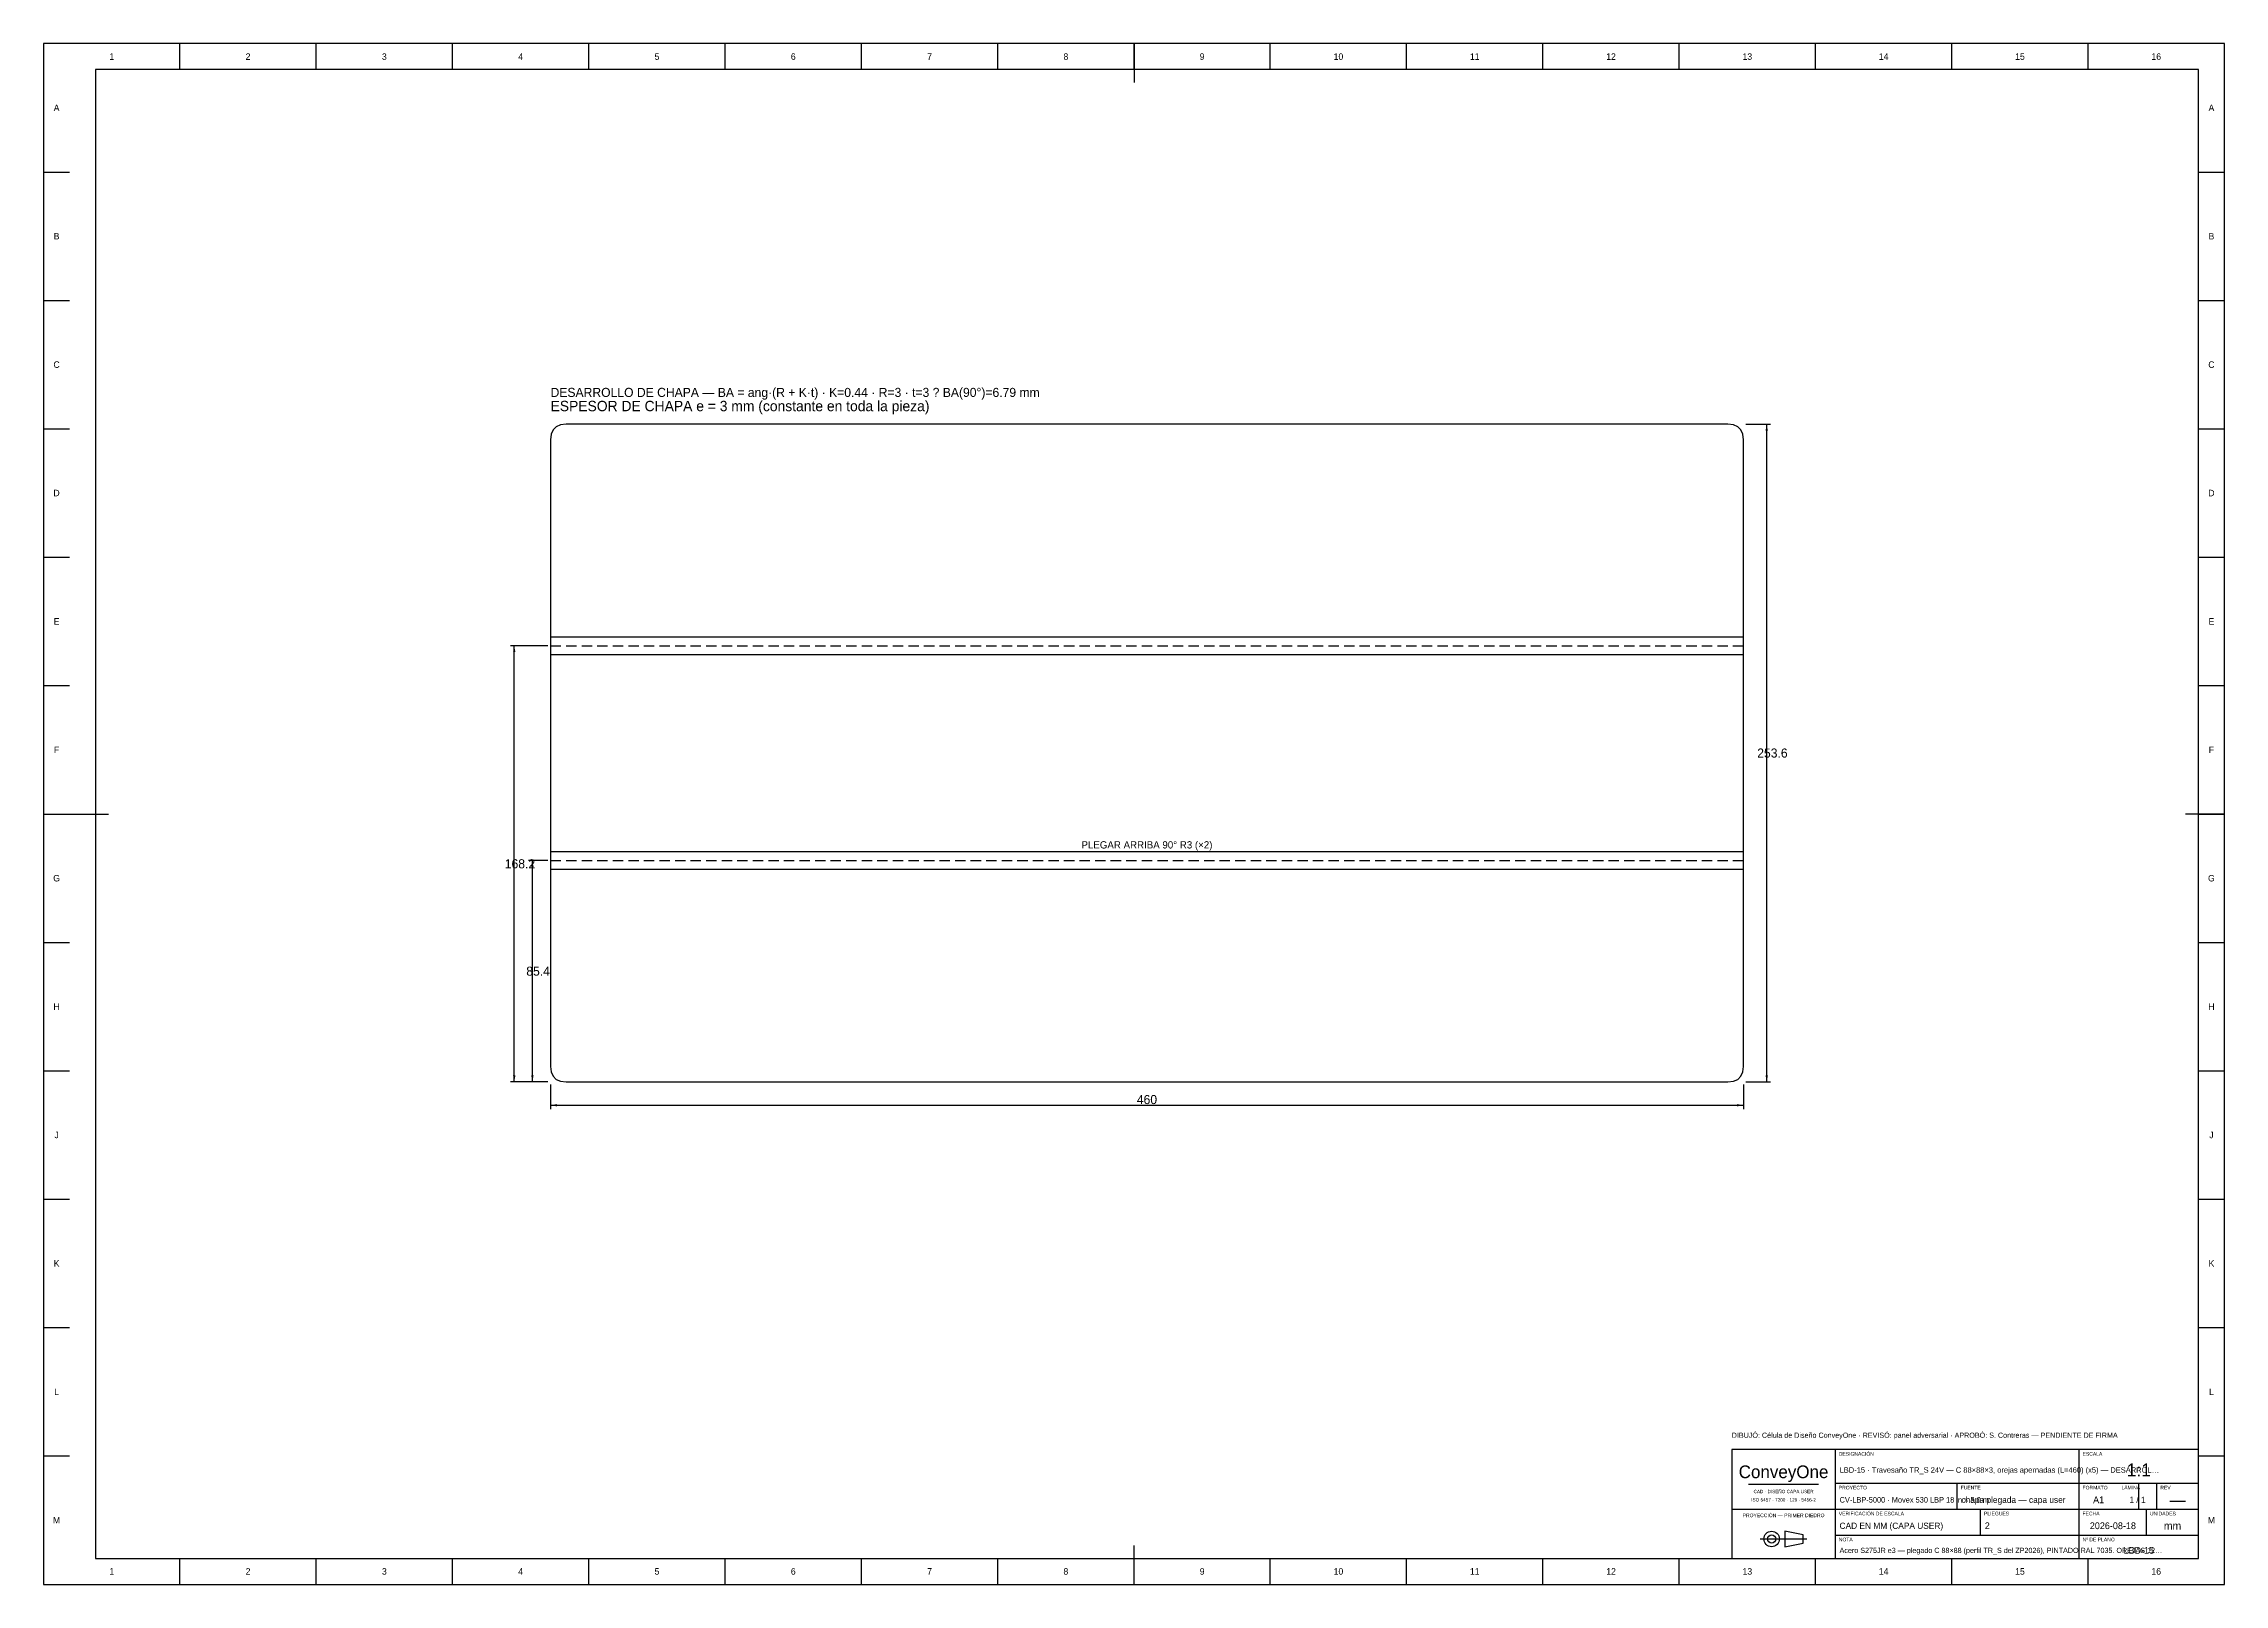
# Model space of a CAD drawing. Extents: x 0 to 841, y 0 to 594.
import ezdxf
from ezdxf.enums import TextEntityAlignment as Align

# ---------------------------------------------------------------- set-up
doc = ezdxf.new("R2010")
doc.units = 0
doc.linetypes.add('DASHED', pattern=[6, 4, -2])
for name, color, linetype in [('COTAS', 7, 'CONTINUOUS'), ('FINA', 7, 'CONTINUOUS'), ('NORMA', 7, 'CONTINUOUS'), ('PLIEGUE', 1, 'DASHED'), ('TEXTO', 7, 'CONTINUOUS'), ('VISIBLE', 7, 'CONTINUOUS')]:
    doc.layers.add(name, color=color, linetype=linetype)

msp = doc.modelspace()

# ---------------------------------------------------------------- linework, layer by layer
at = {"layer": 'COTAS'}
for p, q in [((656.5, 447.285), (666, 447.285)), ((664.5, 193.715), (664.5, 447.285)), ((194.5, 361.895), (180, 361.895)), ((181.5, 193.715), (181.5, 361.895)), ((194.5, 279.105), (187, 279.105)), ((188.5, 193.715), (188.5, 279.105)), ((194.5, 193.715), (180, 193.715)), ((194.5, 193.715), (187, 193.715)), ((656.5, 193.715), (666, 193.715)), ((195.5, 192.715), (195.5, 183.215)), ((655.5, 192.715), (655.5, 183.215)), ((195.5, 184.715), (655.5, 184.715))]:
    msp.add_line(p, q, dxfattribs=at)
for points in [[(664.5, 447.285), (664.95, 444.785), (664.05, 444.785)], [(181.5, 361.895), (181.95, 359.395), (181.05, 359.395)], [(188.5, 279.105), (188.95, 276.605), (188.05, 276.605)], [(181.5, 193.715), (181.95, 196.215), (181.05, 196.215)], [(188.5, 193.715), (188.95, 196.215), (188.05, 196.215)], [(664.5, 193.715), (664.95, 196.215), (664.05, 196.215)], [(195.5, 184.715), (198, 185.165), (198, 184.265)], [(655.5, 184.715), (653, 185.165), (653, 184.265)]]:
    msp.add_solid(points, dxfattribs=at)
at = {"layer": 'FINA'}
for p, q in [((841, 594), (0, 594)), ((0, 594), (0, 0)), ((52.5625, 584), (52.5625, 594)), ((105.125, 584), (105.125, 594)), ((157.6875, 584), (157.6875, 594)), ((210.25, 584), (210.25, 594)), ((262.8125, 584), (262.8125, 594)), ((315.375, 584), (315.375, 594)), ((367.9375, 584), (367.9375, 594)), ((420.5, 584), (420.5, 594)), ((473.0625, 584), (473.0625, 594)), ((525.625, 584), (525.625, 594)), ((578.1875, 584), (578.1875, 594)), ((630.75, 584), (630.75, 594)), ((683.3125, 584), (683.3125, 594)), ((735.875, 584), (735.875, 594)), ((788.4375, 584), (788.4375, 594)), ((841, 0), (841, 594)), ((0, 544.5), (10, 544.5)), ((831, 544.5), (841, 544.5)), ((0, 495), (10, 495)), ((831, 495), (841, 495)), ((0, 445.5), (10, 445.5)), ((831, 445.5), (841, 445.5)), ((0, 396), (10, 396)), ((831, 396), (841, 396)), ((195.5, 365.285), (655.5, 365.285)), ((195.5, 358.505), (655.5, 358.505)), ((0, 346.5), (10, 346.5)), ((831, 346.5), (841, 346.5)), ((0, 297), (10, 297)), ((831, 297), (841, 297)), ((195.5, 282.505), (655.5, 282.505)), ((195.5, 275.715), (655.5, 275.715)), ((0, 247.5), (10, 247.5)), ((831, 247.5), (841, 247.5)), ((0, 198), (10, 198)), ((831, 198), (841, 198)), ((0, 148.5), (10, 148.5)), ((831, 148.5), (841, 148.5)), ((0, 99), (10, 99)), ((831, 99), (841, 99)), ((0, 49.5), (10, 49.5)), ((831, 49.5), (841, 49.5)), ((657.5, 38.6), (684.5, 38.6)), ((691, 39), (785, 39)), ((738, 29), (738, 39)), ((785, 39), (831, 39)), ((808, 29), (808, 39)), ((815, 29), (815, 39)), ((651, 29), (691, 29)), ((691, 29), (785, 29)), ((747, 19), (747, 29)), ((785, 29), (831, 29)), ((811, 19), (811, 29)), ((662.03, 17.5), (679.97, 17.5)), ((691, 19), (785, 19)), ((785, 19), (831, 19)), ((52.5625, 0), (52.5625, 10)), ((105.125, 0), (105.125, 10)), ((157.6875, 0), (157.6875, 10)), ((210.25, 0), (210.25, 10)), ((262.8125, 0), (262.8125, 10)), ((315.375, 0), (315.375, 10)), ((367.9375, 0), (367.9375, 10)), ((420.5, 0), (420.5, 10)), ((473.0625, 0), (473.0625, 10)), ((525.625, 0), (525.625, 10)), ((578.1875, 0), (578.1875, 10)), ((630.75, 0), (630.75, 10)), ((683.3125, 0), (683.3125, 10)), ((735.875, 0), (735.875, 10)), ((788.4375, 0), (788.4375, 10)), ((0, 0), (841, 0))]:
    msp.add_line(p, q, dxfattribs=at)
at = {"layer": 'NORMA'}
for p, q in [((420.5, 594), (420.5, 579)), ((831, 584), (20, 584)), ((20, 584), (20, 10)), ((831, 10), (831, 584)), ((0, 297), (25, 297)), ((841, 297), (826, 297)), ((831, 52), (651, 52)), ((651, 52), (651, 10)), ((691, 10), (691, 52)), ((785, 10), (785, 52)), ((831, 10), (831, 52)), ((20, 10), (831, 10)), ((420.5, 0), (420.5, 15)), ((651, 10), (831, 10))]:
    msp.add_line(p, q, dxfattribs=at)
at = {"layer": 'PLIEGUE'}
for p, q in [((195.5, 361.895), (655.5, 361.895)), ((195.5, 279.105), (655.5, 279.105))]:
    msp.add_line(p, q, dxfattribs=at)
at = {"layer": 'TEXTO'}
for p, q in [((678.59, 19.11), (671.46, 20.49)), ((671.46, 20.49), (671.46, 14.51)), ((678.59, 15.89), (678.59, 19.11)), ((671.46, 14.51), (678.59, 15.89))]:
    msp.add_line(p, q, dxfattribs=at)
for radius in [2.99, 1.61]:
    msp.add_circle((666.4, 17.5), radius, dxfattribs=at)
at = {"layer": 'VISIBLE'}
for p, q in [((197.66, 446.325), (196.46, 445.125)), ((199.34, 447.045), (197.66, 446.325)), ((201.5, 447.285), (199.34, 447.045)), ((649.5, 447.285), (201.5, 447.285)), ((651.66, 447.045), (649.5, 447.285)), ((653.34, 446.325), (651.66, 447.045)), ((654.54, 445.125), (653.34, 446.325)), ((195.74, 443.445), (195.5, 441.285)), ((195.5, 441.285), (195.5, 199.715)), ((196.46, 445.125), (195.74, 443.445)), ((655.26, 443.445), (654.54, 445.125)), ((655.5, 441.285), (655.26, 443.445)), ((655.5, 199.715), (655.5, 441.285)), ((195.5, 199.715), (195.74, 197.555)), ((195.74, 197.555), (196.46, 195.875)), ((196.46, 195.875), (197.66, 194.675)), ((197.66, 194.675), (199.34, 193.955)), ((199.34, 193.955), (201.5, 193.715)), ((201.5, 193.715), (649.5, 193.715)), ((649.5, 193.715), (651.66, 193.955)), ((651.66, 193.955), (653.34, 194.675)), ((653.34, 194.675), (654.54, 195.875)), ((654.54, 195.875), (655.26, 197.555)), ((655.26, 197.555), (655.5, 199.715))]:
    msp.add_line(p, q, dxfattribs=at)

# ---------------------------------------------------------------- texts
at = {"layer": 'COTAS'}
for s, p in [('253.6', (666.7, 320.5)), ('168.2', (183.7, 277.805)), ('85.4', (190.7, 236.41)), ('460', (425.5, 186.915))]:
    msp.add_text(s, height=3.5, dxfattribs=at).set_placement(p, align=Align.MIDDLE_CENTER)
at = {"layer": 'TEXTO'}
for s, height, p in [('1', 2.5, (26.2813, 589)), ('2', 2.5, (78.8438, 589)), ('3', 2.5, (131.4063, 589)), ('4', 2.5, (183.9688, 589)), ('5', 2.5, (236.5313, 589)), ('6', 2.5, (289.0938, 589)), ('7', 2.5, (341.6563, 589)), ('8', 2.5, (394.2188, 589)), ('9', 2.5, (446.7813, 589)), ('10', 2.5, (499.3438, 589)), ('11', 2.5, (551.9063, 589)), ('12', 2.5, (604.4688, 589)), ('13', 2.5, (657.0313, 589)), ('14', 2.5, (709.5938, 589)), ('15', 2.5, (762.1563, 589)), ('16', 2.5, (814.7188, 589)), ('A', 2.5, (5, 569.25)), ('A', 2.5, (836, 569.25)), ('B', 2.5, (5, 519.75)), ('B', 2.5, (836, 519.75)), ('C', 2.5, (5, 470.25)), ('C', 2.5, (836, 470.25)), ('D', 2.5, (5, 420.75)), ('D', 2.5, (836, 420.75)), ('E', 2.5, (5, 371.25)), ('E', 2.5, (836, 371.25)), ('F', 2.5, (5, 321.75)), ('F', 2.5, (836, 321.75)), ('PLEGAR ARRIBA 90° R3 (×2)', 2.8, (425.5, 285.105)), ('G', 2.5, (5, 272.25)), ('G', 2.5, (836, 272.25)), ('H', 2.5, (5, 222.75)), ('H', 2.5, (836, 222.75)), ('J', 2.5, (5, 173.25)), ('J', 2.5, (836, 173.25)), ('K', 2.5, (5, 123.75)), ('K', 2.5, (836, 123.75)), ('L', 2.5, (5, 74.25)), ('L', 2.5, (836, 74.25)), ('ConveyOne', 4.9, (671, 43.4)), ('1:1', 5, (808, 44.1)), ('CAD · DISEÑO CAPA USER', 1.3, (671, 35.8)), ('A1', 2.6, (792.5, 32.6)), ('1 / 1', 2.4, (807.5, 32.6)), ('M', 2.5, (5, 24.75)), ('PROYECCIÓN — PRIMER DIEDRO', 1.4, (671, 26.6)), ('ISO 5457 · 7200 · 129 · 5456-2', 1.3, (671, 32.6)), ('—', 4.6, (823, 32.6)), ('M', 2.5, (836, 24.75)), ('2026-08-18', 2.6, (798, 22.6)), ('mm', 3, (821, 22.6)), ('LBD-15', 2.6, (808, 13.1)), ('1', 2.5, (26.2813, 5)), ('2', 2.5, (78.8438, 5)), ('3', 2.5, (131.4063, 5)), ('4', 2.5, (183.9688, 5)), ('5', 2.5, (236.5313, 5)), ('6', 2.5, (289.0938, 5)), ('7', 2.5, (341.6563, 5)), ('8', 2.5, (394.2188, 5)), ('9', 2.5, (446.7813, 5)), ('10', 2.5, (499.3438, 5)), ('11', 2.5, (551.9063, 5)), ('12', 2.5, (604.4688, 5)), ('13', 2.5, (657.0313, 5)), ('14', 2.5, (709.5938, 5)), ('15', 2.5, (762.1563, 5)), ('16', 2.5, (814.7188, 5))]:
    msp.add_text(s, height=height, dxfattribs=at).set_placement(p, align=Align.MIDDLE_CENTER)
for s, height, p in [('DESARROLLO DE CHAPA — BA = ang·(R + K·t) · K=0.44 · R=3 · t=3 ? BA(90°)=6.79 mm', 3.5, (195.5, 457.785)), ('ESPESOR DE CHAPA e = 3 mm (constante en toda la pieza)', 4, (195.5, 452.285)), ('DIBUJÓ: Célula de Diseño ConveyOne · REVISÓ: panel adversarial · APROBÓ: S. Contreras — PENDIENTE DE FIRMA', 2, (651, 56.5)), ('DESIGNACIÓN', 1.4, (692.3, 49.6)), ('ESCALA', 1.4, (786.3, 49.6)), ('PROYECTO', 1.4, (692.3, 36.6)), ('FUENTE', 1.4, (739.3, 36.6)), ('FORMATO', 1.4, (786.3, 36.6)), ('LÁMINA', 1.4, (801.3, 36.6)), ('REV', 1.4, (816.3, 36.6)), ('VERIFICACIÓN DE ESCALA', 1.4, (692.3, 26.6)), ('PLIEGUES', 1.4, (748.3, 26.6)), ('FECHA', 1.4, (786.3, 26.6)), ('UNIDADES', 1.4, (812.3, 26.6)), ('NOTA', 1.4, (692.3, 16.6)), ('Nº DE PLANO', 1.4, (786.3, 16.6))]:
    msp.add_text(s, height=height, dxfattribs=at).set_placement(p)
for s, height, p in [('LBD-15 · Travesaño TR_S 24V — C 88×88×3, orejas apernadas (L=460) (x5) — DESARROL…', 2.1007, (692.6, 44.1)), ('CV-LBP-5000 · Movex 530 LBP 18 in × 5.0 m', 2.1329, (692.6, 32.6)), ('chapa plegada — capa user', 2.4, (739.6, 32.6)), ('CAD EN MM (CAPA USER)', 2.4, (692.6, 22.6)), ('2', 2.6, (748.6, 22.6)), ('Acero S275JR e3 — plegado C 88×88 (perfil TR_S del ZP2026), PINTADO RAL 7035. OREJAS 12…', 2, (692.6, 13.1))]:
    msp.add_text(s, height=height, dxfattribs=at).set_placement(p, align=Align.MIDDLE_LEFT)

doc.saveas('drawing.dxf')
